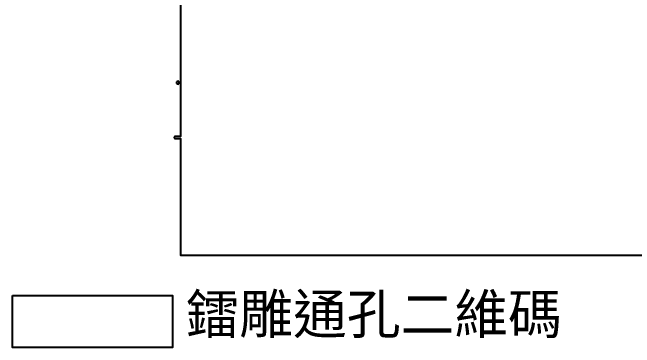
# Model space of a CAD drawing. Extents: x 2864 to 3941, y 2420 to 3182.
# Drawn here: x 3494.2 to 3607.8, y 2580.8 to 2642 of the extents above; entities that cross this region are included whole.
import ezdxf

# ---------------------------------------------------------------- set-up
doc = ezdxf.new("R2010")
doc.units = 0
doc.layers.add('btr2_panel', color=7, linetype='Continuous')
doc.styles.get("Standard").update_dxf_attribs({"font": 'simplex.shx', "height": 2.7})

msp = doc.modelspace()

# ---------------------------------------------------------------- linework, layer by layer
at = {"layer": 'btr2_panel'}
msp.add_line((3537.92299, 2597.67608), (3791.92299, 2597.67608), dxfattribs=at)
at = {"layer": 'btr2_panel', "linetype": 'Continuous'}
msp.add_lwpolyline([(3524.92299, 2643.67608), (3524.92299, 2619.37608), (3523.92299, 2619.37608, 1), (3523.92299, 2618.97608), (3524.92299, 2618.97608), (3524.92299, 2597.67608), (3537.92299, 2597.67608)], format="xyb", dxfattribs=at)
msp.add_lwpolyline([(3524.67299, 2629.17608, 0.414222), (3524.42299, 2629.42608, 0.414222), (3524.17299, 2629.17608, 0.414222), (3524.42299, 2628.92608, 0.414222)], format="xyb", close=True, dxfattribs=at)
msp.add_lwpolyline([(3494.19563, 2590.34924), (3523.44875, 2590.34924), (3523.44875, 2580.82497), (3494.19563, 2580.82497)], close=True, dxfattribs=at)

# ---------------------------------------------------------------- texts
at = {"layer": 'btr2_panel', "linetype": 'Continuous', "insert": (3525.82071, 2590.53765), "char_height": 7.2, "width": 78.7480542, "attachment_point": 1}
msp.add_mtext('{\\f新細明體|b0|i0|c136|p2;鐳雕通孔二維碼}', dxfattribs=at)

doc.saveas('drawing.dxf')
